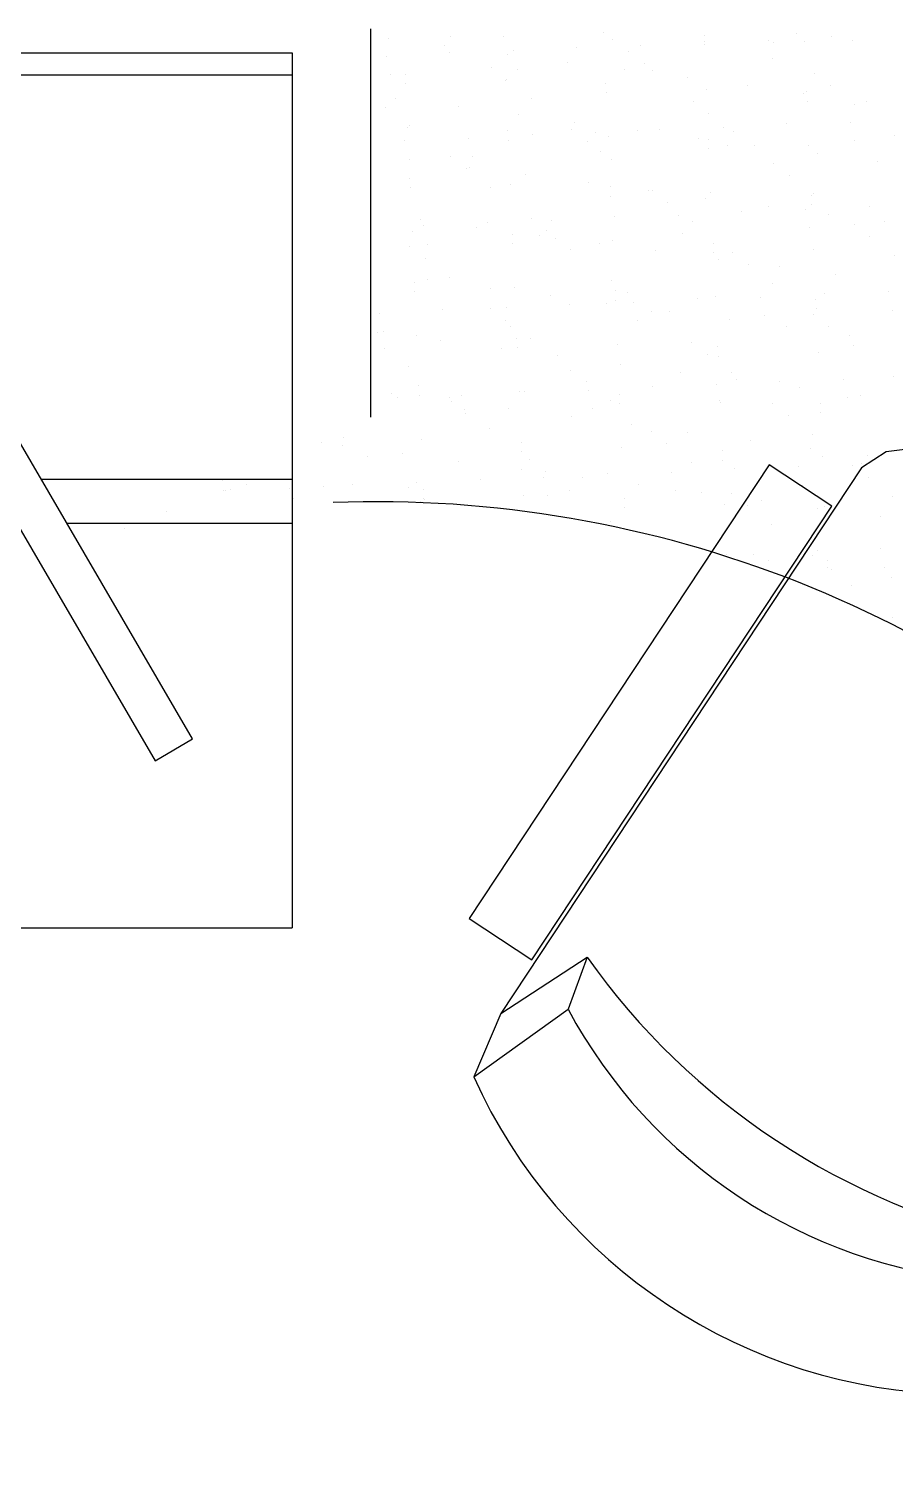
# Model space of a CAD drawing. Extents: x -109 to 1815, y -14679 to 345.
# Drawn here: x 46.444 to 47.033, y 0.6 to 1.581 of the extents above; entities that cross this region are included whole.
import ezdxf

# ---------------------------------------------------------------- set-up
doc = ezdxf.new("R2010")
doc.units = 0
doc.header["$MEASUREMENT"] = 0
doc.layers.get('0').update_dxf_attribs({"linetype": 'CONTINUOUS'})
doc.layers.add('MOBIL_I', color=13, linetype='CONTINUOUS')
doc.layers.add('TEXTO', color=1, linetype='CONTINUOUS')

# ---------------------------------------------------------------- blocks, each defined once
blk = doc.blocks.new('MEBRACO2')
at = {"color": 0}
blk.add_lwpolyline([(3, 15.46), (-3, 15.46), (-3, -28.04), (3, -28.04)], close=True, dxfattribs=at)
blk = doc.blocks.new('MEBRAC22')
at = {"color": 0}
for p in [(-27.35, 7.55), (27.3, 7.55)]:
    blk.add_blockref('MEBRACO2', p, dxfattribs=at)
blk = doc.blocks.new('MEAM___2')
at = {"color": 0}
blk.add_lwpolyline([(24, 27.95), (23, 33.38, 0.289108), (-23, 33.38), (-24, 27.95), (-24, -24.37), (-23.05, -26.52), (-20.46, -28.77), (-16.93, -29.54), (16.93, -29.54), (20.46, -28.77), (23.05, -26.52), (24, -24.37)], format="xyb", close=True, dxfattribs=at)
at = {"layer": 'MOBIL_I'}
for p, q in [((-19.71, 24.69), (-20.71, 20.39)), ((20.71, 20.39), (19.71, 24.69))]:
    blk.add_line(p, q, dxfattribs=at)
for points in [[(23, 33.38), (19.71, 24.69, 0.252581), (-19.71, 24.69), (-23, 33.38)], [(24, 27.95), (20.71, 20.39, 0.187405), (-20.71, 20.39), (-24, 27.95)]]:
    blk.add_lwpolyline(points, format="xyb", dxfattribs=at)

msp = doc.modelspace()

# ---------------------------------------------------------------- linework, layer by layer
at = {"layer": 'TEXTO'}
for p, q in [((46.67654, 1.58099), (46.67654, 1.317)), ((46.68857, 1.57447), (46.68857, 1.57447)), ((46.72685, 1.56943), (46.72685, 1.56943)), ((46.73101, 1.57593), (46.73101, 1.57593)), ((46.76703, 1.57592), (46.76703, 1.57592)), ((46.83501, 1.57829), (46.83501, 1.57829)), ((46.84109, 1.57365), (46.84109, 1.57365)), ((46.8602, 1.56969), (46.8602, 1.56969)), ((46.90318, 1.57635), (46.90318, 1.57635)), ((46.90331, 1.57213), (46.90331, 1.57213)), ((46.90346, 1.57001), (46.90346, 1.57001)), ((46.9467, 1.57334), (46.9467, 1.57334)), ((46.95067, 1.57175), (46.95067, 1.57175)), ((46.96607, 1.57809), (46.96607, 1.57809)), ((46.97144, 1.57238), (46.97144, 1.57238)), ((46.98982, 1.57578), (46.98982, 1.57578)), ((47.00434, 1.57305), (47.00434, 1.57305)), ((45.12318, 1.56479), (46.62318, 1.56479)), ((46.62318, 1.56479), (46.62318, 0.96979)), ((46.68719, 1.56239), (46.68719, 1.56239)), ((46.73031, 1.56483), (46.73031, 1.56483)), ((46.76966, 1.5638), (46.76966, 1.5638)), ((46.7737, 1.56604), (46.7737, 1.56604)), ((46.81681, 1.56848), (46.81681, 1.56848)), ((46.85167, 1.56553), (46.85167, 1.56553)), ((46.94945, 1.56094), (46.94945, 1.56094)), ((45.12318, 1.54979), (46.62318, 1.54979)), ((46.68994, 1.54999), (46.68994, 1.54999)), ((46.70007, 1.54995), (46.70007, 1.54995)), ((46.75862, 1.55475), (46.75862, 1.55475)), ((46.77645, 1.55364), (46.77645, 1.55364)), ((46.81058, 1.55841), (46.81058, 1.55841)), ((46.84886, 1.55337), (46.84886, 1.55337)), ((46.86295, 1.55729), (46.86295, 1.55729)), ((46.8682, 1.55285), (46.8682, 1.55285)), ((46.97828, 1.55057), (46.97828, 1.55057)), ((46.70035, 1.5436), (46.70035, 1.5436)), ((46.76833, 1.54598), (46.76833, 1.54598)), ((46.7692, 1.54663), (46.7692, 1.54663)), ((46.8365, 1.54404), (46.8365, 1.54404)), ((46.89167, 1.54773), (46.89167, 1.54773)), ((46.90476, 1.54006), (46.90476, 1.54006)), ((46.93259, 1.54235), (46.93259, 1.54235)), ((46.98886, 1.54245), (46.98886, 1.54245)), ((46.69337, 1.5337), (46.69337, 1.5337)), ((46.78572, 1.53395), (46.78572, 1.53395)), ((46.83678, 1.53769), (46.83678, 1.53769)), ((46.8958, 1.53167), (46.8958, 1.53167)), ((46.97087, 1.53731), (46.97087, 1.53731)), ((46.97293, 1.53812), (46.97293, 1.53812)), ((46.97321, 1.53178), (46.97321, 1.53178)), ((47.01368, 1.53167), (47.01368, 1.53167)), ((46.68673, 1.52773), (46.68673, 1.52773)), ((46.73618, 1.52806), (46.73618, 1.52806)), ((46.77711, 1.52267), (46.77711, 1.52267)), ((46.90638, 1.52355), (46.90638, 1.52355)), ((47.00538, 1.52977), (47.00538, 1.52977)), ((46.70166, 1.51366), (46.70166, 1.51366)), ((46.70325, 1.51505), (46.70325, 1.51505)), ((46.76983, 1.51172), (46.76983, 1.51172)), ((46.81333, 1.51277), (46.81333, 1.51277)), ((46.81538, 1.51763), (46.81538, 1.51763)), ((46.82973, 1.51021), (46.82973, 1.51021)), ((46.85819, 1.512), (46.85819, 1.512)), ((46.87284, 1.51265), (46.87284, 1.51265)), ((46.91623, 1.51386), (46.91623, 1.51386)), ((46.92291, 1.51087), (46.92291, 1.51087)), ((46.95935, 1.5163), (46.95935, 1.5163)), ((47.00274, 1.51751), (47.00274, 1.51751)), ((46.69984, 1.50535), (46.69984, 1.50535)), ((46.74323, 1.50656), (46.74323, 1.50656)), ((46.77011, 1.50538), (46.77011, 1.50538)), ((46.78634, 1.509), (46.78634, 1.509)), ((46.82391, 1.50465), (46.82391, 1.50465)), ((46.83809, 1.50775), (46.83809, 1.50775)), ((46.89912, 1.50661), (46.89912, 1.50661)), ((46.90626, 1.50581), (46.90626, 1.50581)), ((46.91898, 1.50146), (46.91898, 1.50146)), ((46.93739, 1.50157), (46.93739, 1.50157)), ((46.97452, 1.50184), (46.97452, 1.50184)), ((47.00548, 1.50511), (47.00548, 1.50511)), ((47.03299, 1.50859), (47.03299, 1.50859)), ((46.70271, 1.49232), (46.70271, 1.49232)), ((46.73086, 1.49387), (46.73086, 1.49387)), ((46.74598, 1.49416), (46.74598, 1.49416)), ((46.83248, 1.49781), (46.83248, 1.49781)), ((46.84043, 1.49197), (46.84043, 1.49197)), ((46.90654, 1.49946), (46.90654, 1.49946)), ((46.9802, 1.49593), (46.9802, 1.49593)), ((46.74144, 1.48575), (46.74144, 1.48575)), ((46.74363, 1.48693), (46.74363, 1.48693)), ((46.78191, 1.48189), (46.78191, 1.48189)), ((46.95051, 1.48969), (46.95051, 1.48969)), ((46.96109, 1.48157), (46.96109, 1.48157)), ((47.02113, 1.49055), (47.02113, 1.49055)), ((46.70315, 1.4794), (46.70315, 1.4794)), ((46.70343, 1.47306), (46.70343, 1.47306)), ((46.75796, 1.47307), (46.75796, 1.47307)), ((46.77141, 1.47543), (46.77141, 1.47543)), ((46.82472, 1.47626), (46.82472, 1.47626)), ((46.83958, 1.47349), (46.83958, 1.47349)), ((46.83986, 1.46715), (46.83986, 1.46715)), ((46.86564, 1.47087), (46.86564, 1.47087)), ((46.86804, 1.47079), (46.86804, 1.47079)), ((46.87862, 1.46267), (46.87862, 1.46267)), ((46.90392, 1.46583), (46.90392, 1.46583)), ((46.90784, 1.46952), (46.90784, 1.46952)), ((46.97601, 1.46758), (46.97601, 1.46758)), ((46.97629, 1.46124), (46.97629, 1.46124)), ((46.97762, 1.46889), (46.97762, 1.46889)), ((46.78557, 1.45188), (46.78557, 1.45188)), ((46.84237, 1.45317), (46.84237, 1.45317)), ((46.88576, 1.45438), (46.88576, 1.45438)), ((46.92888, 1.45682), (46.92888, 1.45682)), ((46.94673, 1.4602), (46.94673, 1.4602)), ((46.97227, 1.45803), (46.97227, 1.45803)), ((46.98765, 1.45481), (46.98765, 1.45481)), ((47.01538, 1.46047), (47.01538, 1.46047)), ((46.70474, 1.44311), (46.70474, 1.44311)), ((46.71016, 1.4512), (46.71016, 1.4512)), ((46.71276, 1.44708), (46.71276, 1.44708)), ((46.74843, 1.44616), (46.74843, 1.44616)), ((46.75587, 1.44952), (46.75587, 1.44952)), ((46.79615, 1.44377), (46.79615, 1.44377)), ((46.79926, 1.45073), (46.79926, 1.45073)), ((46.88851, 1.44198), (46.88851, 1.44198)), ((46.89514, 1.44999), (46.89514, 1.44999)), ((46.97501, 1.44563), (46.97501, 1.44563)), ((47.00522, 1.44771), (47.00522, 1.44771)), ((47.02593, 1.44977), (47.02593, 1.44977)), ((46.70309, 1.43298), (46.70309, 1.43298)), ((46.71551, 1.43468), (46.71551, 1.43468)), ((46.77291, 1.44117), (46.77291, 1.44117)), ((46.77319, 1.43483), (46.77319, 1.43483)), ((46.79124, 1.44052), (46.79124, 1.44052)), ((46.80201, 1.43833), (46.80201, 1.43833)), ((46.83217, 1.43513), (46.83217, 1.43513)), ((46.84117, 1.4372), (46.84117, 1.4372)), ((46.90934, 1.43526), (46.90934, 1.43526)), ((47.0158, 1.43959), (47.0158, 1.43959)), ((46.71367, 1.42487), (46.71367, 1.42487)), ((46.81267, 1.43109), (46.81267, 1.43109)), ((46.87044, 1.43009), (46.87044, 1.43009)), ((46.90962, 1.42892), (46.90962, 1.42892)), ((46.91325, 1.42446), (46.91325, 1.42446)), ((46.92275, 1.42881), (46.92275, 1.42881)), ((46.9776, 1.43129), (46.9776, 1.43129)), ((47.03233, 1.42691), (47.03233, 1.42691)), ((46.67668, 1.41546), (46.67668, 1.41546)), ((46.7302, 1.41219), (46.7302, 1.41219)), ((46.93333, 1.42069), (46.93333, 1.42069)), ((46.95418, 1.41907), (46.95418, 1.41907)), ((46.99245, 1.41403), (46.99245, 1.41403)), ((46.70623, 1.40886), (46.70623, 1.40886)), ((46.70651, 1.40251), (46.70651, 1.40251)), ((46.71496, 1.41042), (46.71496, 1.41042)), ((46.75777, 1.40478), (46.75777, 1.40478)), ((46.77449, 1.40489), (46.77449, 1.40489)), ((46.84028, 1.4099), (46.84028, 1.4099)), ((46.84266, 1.40295), (46.84266, 1.40295)), ((46.94985, 1.40801), (46.94985, 1.40801)), ((46.79869, 1.39939), (46.79869, 1.39939)), ((46.8119, 1.39369), (46.8119, 1.39369)), ((46.83697, 1.39436), (46.83697, 1.39436)), ((46.84294, 1.3966), (46.84294, 1.3966)), ((46.85086, 1.40179), (46.85086, 1.40179)), ((46.85529, 1.3949), (46.85529, 1.3949)), ((46.89841, 1.39734), (46.89841, 1.39734)), ((46.91092, 1.39898), (46.91092, 1.39898)), ((46.9418, 1.39855), (46.9418, 1.39855)), ((46.97909, 1.39703), (46.97909, 1.39703)), ((46.98491, 1.40099), (46.98491, 1.40099)), ((47.0283, 1.4022), (47.0283, 1.4022)), ((46.68229, 1.3876), (46.68229, 1.3876)), ((46.7254, 1.39004), (46.7254, 1.39004)), ((46.7578, 1.391), (46.7578, 1.391)), ((46.76838, 1.38289), (46.76838, 1.38289)), ((46.76879, 1.39125), (46.76879, 1.39125)), ((46.86738, 1.38911), (46.86738, 1.38911)), ((46.87978, 1.38872), (46.87978, 1.38872)), ((46.9207, 1.38333), (46.9207, 1.38333)), ((46.94454, 1.38615), (46.94454, 1.38615)), ((46.97746, 1.38682), (46.97746, 1.38682)), ((46.97937, 1.39069), (46.97937, 1.39069)), ((47.03105, 1.3898), (47.03105, 1.3898)), ((46.68148, 1.37468), (46.68148, 1.37468)), ((46.68504, 1.3752), (46.68504, 1.3752)), ((46.77154, 1.37885), (46.77154, 1.37885)), ((46.85804, 1.3825), (46.85804, 1.3825)), ((46.95898, 1.37829), (46.95898, 1.37829)), ((46.98804, 1.37871), (46.98804, 1.37871)), ((46.68591, 1.36398), (46.68591, 1.36398)), ((46.70782, 1.37257), (46.70782, 1.37257)), ((46.72429, 1.36904), (46.72429, 1.36904)), ((46.76521, 1.36366), (46.76521, 1.36366)), ((46.77599, 1.37063), (46.77599, 1.37063)), ((46.77627, 1.36429), (46.77627, 1.36429)), ((46.78491, 1.37021), (46.78491, 1.37021)), ((46.84425, 1.36666), (46.84425, 1.36666)), ((46.89499, 1.36792), (46.89499, 1.36792)), ((46.91242, 1.36472), (46.91242, 1.36472)), ((47.00179, 1.37266), (47.00179, 1.37266)), ((47.00456, 1.36603), (47.00456, 1.36603)), ((46.80349, 1.35862), (46.80349, 1.35862)), ((46.90557, 1.35981), (46.90557, 1.35981)), ((46.9127, 1.35837), (46.9127, 1.35837)), ((46.98068, 1.36075), (46.98068, 1.36075)), ((46.70243, 1.3513), (46.70243, 1.3513)), ((46.81252, 1.34902), (46.81252, 1.34902)), ((46.8463, 1.35298), (46.8463, 1.35298)), ((46.88722, 1.34759), (46.88722, 1.34759)), ((46.92209, 1.34713), (46.92209, 1.34713)), ((47.03217, 1.34484), (47.03217, 1.34484)), ((46.70931, 1.33831), (46.70931, 1.33831)), ((46.77757, 1.33434), (46.77757, 1.33434)), ((46.78143, 1.33421), (46.78143, 1.33421)), ((46.82309, 1.3409), (46.82309, 1.3409)), ((46.82482, 1.33542), (46.82482, 1.33542)), ((46.86794, 1.33786), (46.86794, 1.33786)), ((46.91133, 1.33907), (46.91133, 1.33907)), ((46.9255, 1.34255), (46.9255, 1.34255)), ((46.95444, 1.34151), (46.95444, 1.34151)), ((46.96831, 1.33692), (46.96831, 1.33692)), ((46.99783, 1.34272), (46.99783, 1.34272)), ((46.69082, 1.33331), (46.69082, 1.33331)), ((46.69493, 1.33056), (46.69493, 1.33056)), ((46.70959, 1.33197), (46.70959, 1.33197)), ((46.73004, 1.33012), (46.73004, 1.33012)), ((46.73174, 1.32792), (46.73174, 1.32792)), ((46.73832, 1.33177), (46.73832, 1.33177)), ((46.83962, 1.32823), (46.83962, 1.32823)), ((46.84574, 1.3324), (46.84574, 1.3324)), ((46.84602, 1.32606), (46.84602, 1.32606)), ((46.914, 1.32843), (46.914, 1.32843)), ((46.91408, 1.32667), (46.91408, 1.32667)), ((46.9497, 1.32594), (46.9497, 1.32594)), ((46.98217, 1.32649), (46.98217, 1.32649)), ((47.00058, 1.33032), (47.00058, 1.33032)), ((47.00923, 1.33153), (47.00923, 1.33153)), ((46.74062, 1.322), (46.74062, 1.322)), ((46.74107, 1.31937), (46.74107, 1.31937)), ((46.77002, 1.32288), (46.77002, 1.32288)), ((46.81283, 1.31724), (46.81283, 1.31724)), ((46.82757, 1.32302), (46.82757, 1.32302)), ((46.96028, 1.31782), (46.96028, 1.31782)), ((46.98245, 1.32015), (46.98245, 1.32015)), ((46.75715, 1.30932), (46.75715, 1.30932)), ((46.85375, 1.31186), (46.85375, 1.31186)), ((46.86723, 1.30704), (46.86723, 1.30704)), ((46.89203, 1.30682), (46.89203, 1.30682)), ((46.9768, 1.30515), (46.9768, 1.30515)), ((46.64292, 1.29965), (46.64292, 1.29965)), ((46.65734, 1.29757), (46.65734, 1.29757)), ((46.65815, 1.3031), (46.65815, 1.3031)), ((46.7109, 1.30203), (46.7109, 1.30203)), ((46.77907, 1.30008), (46.77907, 1.30008)), ((46.84733, 1.29611), (46.84733, 1.29611)), ((46.8778, 1.29892), (46.8778, 1.29892)), ((46.93484, 1.30118), (46.93484, 1.30118)), ((46.97576, 1.29579), (46.97576, 1.29579)), ((46.67467, 1.29042), (46.67467, 1.29042)), ((46.69826, 1.29218), (46.69826, 1.29218)), ((46.73654, 1.28714), (46.73654, 1.28714)), ((46.77935, 1.29374), (46.77935, 1.29374)), ((46.78475, 1.28814), (46.78475, 1.28814)), ((46.89433, 1.28624), (46.89433, 1.28624)), ((46.9155, 1.29417), (46.9155, 1.29417)), ((46.91578, 1.28783), (46.91578, 1.28783)), ((46.98376, 1.2902), (46.98376, 1.2902)), ((47.01047, 1.28568), (47.01047, 1.28568)), ((47.01404, 1.29075), (47.01404, 1.29075)), ((46.77935, 1.28151), (46.77935, 1.28151)), ((46.79435, 1.27594), (46.79435, 1.27594)), ((46.79533, 1.28002), (46.79533, 1.28002)), ((46.82027, 1.27612), (46.82027, 1.27612)), ((46.83747, 1.27838), (46.83747, 1.27838)), ((46.88086, 1.27959), (46.88086, 1.27959)), ((46.92397, 1.28203), (46.92397, 1.28203)), ((46.96736, 1.28324), (46.96736, 1.28324)), ((47.00441, 1.28396), (47.00441, 1.28396)), ((47.01499, 1.27584), (47.01499, 1.27584)), ((46.45255, 1.27479), (46.62318, 1.27479)), ((46.57596, 1.27368), (46.57596, 1.27368)), ((46.57624, 1.26734), (46.57624, 1.26734)), ((46.57796, 1.26743), (46.57796, 1.26743)), ((46.58106, 1.26747), (46.58106, 1.26747)), ((46.5922, 1.27152), (46.5922, 1.27152)), ((46.62135, 1.26864), (46.62135, 1.26864)), ((46.64422, 1.26971), (46.64422, 1.26971)), ((46.66446, 1.27108), (46.66446, 1.27108)), ((46.70228, 1.26924), (46.70228, 1.26924)), ((46.70785, 1.27229), (46.70785, 1.27229)), ((46.71239, 1.26777), (46.71239, 1.26777)), ((46.75097, 1.27473), (46.75097, 1.27473)), ((46.81186, 1.26734), (46.81186, 1.26734)), ((46.85855, 1.27108), (46.85855, 1.27108)), ((46.88361, 1.26719), (46.88361, 1.26719)), ((46.90136, 1.26544), (46.90136, 1.26544)), ((46.92194, 1.26506), (46.92194, 1.26506)), ((46.97011, 1.27084), (46.97011, 1.27084)), ((46.62387, 1.26183), (46.62387, 1.26183)), ((46.7106, 1.25989), (46.7106, 1.25989)), ((46.71267, 1.26142), (46.71267, 1.26142)), ((46.71286, 1.26112), (46.71286, 1.26112)), ((46.78065, 1.2638), (46.78065, 1.2638)), ((46.7971, 1.26354), (46.7971, 1.26354)), ((46.84882, 1.26186), (46.84882, 1.26186)), ((46.8491, 1.25551), (46.8491, 1.25551)), ((46.91708, 1.25789), (46.91708, 1.25789)), ((46.93252, 1.25694), (46.93252, 1.25694)), ((46.94228, 1.26005), (46.94228, 1.26005)), ((46.98525, 1.25595), (46.98525, 1.25595)), ((47.03151, 1.26316), (47.03151, 1.26316)), ((46.53759, 1.25259), (46.53759, 1.25259)), ((46.83946, 1.24616), (46.83946, 1.24616)), ((46.98056, 1.25502), (46.98056, 1.25502)), ((46.98553, 1.2496), (46.98553, 1.2496)), ((47.02337, 1.24938), (47.02337, 1.24938)), ((46.47004, 1.24479), (46.62318, 1.24479)), ((46.50929, 1.24136), (46.50929, 1.24136)), ((46.94904, 1.24426), (46.94904, 1.24426)), ((46.98, 1.2262), (46.98, 1.2262)), ((47.02339, 1.22741), (47.02339, 1.22741)), ((46.91858, 1.22363), (46.91858, 1.22363)), ((46.93689, 1.22376), (46.93689, 1.22376)), ((46.94709, 1.21928), (46.94709, 1.21928)), ((46.97665, 1.22308), (46.97665, 1.22308)), ((46.98684, 1.21966), (46.98684, 1.21966)), ((46.98723, 1.21496), (46.98723, 1.21496)), ((46.9899, 1.21364), (46.9899, 1.21364)), ((47.02614, 1.21501), (47.02614, 1.21501)), ((47.03082, 1.20825), (47.03082, 1.20825)), ((47.00375, 1.20228), (47.00375, 1.20228)), ((47.03136, 1.1811), (47.03136, 1.1811)), ((45.12318, 0.96979), (46.62318, 0.96979))]:
    msp.add_line(p, q, dxfattribs=at)
msp.add_lwpolyline([(46.33581, 1.47502), (46.31027, 1.46013), (46.52998, 1.08329), (46.55552, 1.09818)], close=True, dxfattribs=at)
msp.add_arc((46.68019, 0.47967), 0.7798, 357.14327, 92.14271, dxfattribs=at)

# ---------------------------------------------------------------- block references
at = {"layer": 'TEXTO', "xscale": 0.008499999999998075, "yscale": 0.008499999999998075, "zscale": 0.008499999999998075, "rotation": 146.5299856486721}
for name in ['MEAM___2', 'MEBRAC22']:
    msp.add_blockref(name, (47.06621, 0.99721), dxfattribs=at)

doc.saveas('drawing.dxf')
